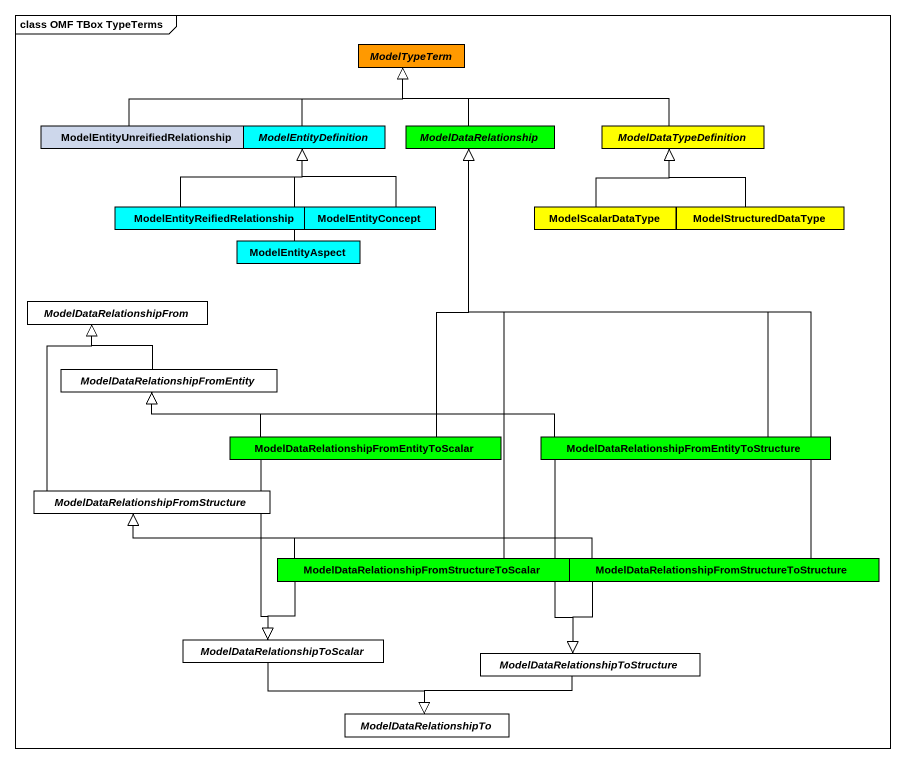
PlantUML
@startuml
mainframe class OMF TBox TypeTerms
hide circle
hide empty members
abstract class ModelTypeTerm #FF9900
class "ModelEntityUnreifiedRelationship" as ModelEntityUnreifiedRelation #CDD7EB
abstract class ModelEntityDefinition #00FFFF
abstract class ModelDataRelationship #00FF00
abstract class ModelDataTypeDefinition #FFFF00
class "ModelEntityReifiedRelationship" as ModelEntityReifiedRelationsh #00FFFF
class ModelEntityConcept #00FFFF
class ModelScalarDataType #FFFF00
class ModelStructuredDataType #FFFF00
class ModelEntityAspect #00FFFF
abstract class ModelDataRelationshipFrom #FFFFFF
abstract class "ModelDataRelationshipFromEntity" as ModelDataRelationshipFromEnt #FFFFFF
class "ModelDataRelationshipFromEntityToScalar" as ModelDataRelationshipFromEnt_2 #00FF00
class "ModelDataRelationshipFromEntityToStructure" as ModelDataRelationshipFromEnt_3 #00FF00
abstract class "ModelDataRelationshipFromStructure" as ModelDataRelationshipFromStr #FFFFFF
class "ModelDataRelationshipFromStructureToScalar" as ModelDataRelationshipFromStr_2 #00FF00
class "ModelDataRelationshipFromStructureToStructure" as ModelDataRelationshipFromStr_3 #00FF00
abstract class "ModelDataRelationshipToScalar" as ModelDataRelationshipToScala #FFFFFF
abstract class "ModelDataRelationshipToStructure" as ModelDataRelationshipToStruc #FFFFFF
abstract class ModelDataRelationshipTo #FFFFFF
ModelEntityUnreifiedRelation -right-|> ModelTypeTerm
ModelEntityDefinition -up-|> ModelTypeTerm
ModelDataRelationship -up-|> ModelTypeTerm
ModelDataTypeDefinition -left-|> ModelTypeTerm
ModelEntityReifiedRelationsh -up-|> ModelEntityDefinition
ModelEntityConcept -up-|> ModelEntityDefinition
ModelScalarDataType -up-|> ModelDataTypeDefinition
ModelStructuredDataType -up-|> ModelDataTypeDefinition
ModelEntityAspect -up-|> ModelEntityDefinition
ModelDataRelationshipFromEnt -up-|> ModelDataRelationshipFrom
ModelDataRelationshipFromEnt_2 -up-|> ModelDataRelationship
ModelDataRelationshipFromEnt_2 -left-|> ModelDataRelationshipFromEnt
ModelDataRelationshipFromEnt_2 --|> ModelDataRelationshipToScala
ModelDataRelationshipFromEnt_3 -up-|> ModelDataRelationship
ModelDataRelationshipFromEnt_3 -left-|> ModelDataRelationshipFromEnt
ModelDataRelationshipFromEnt_3 --|> ModelDataRelationshipToStruc
ModelDataRelationshipFromStr -up-|> ModelDataRelationshipFrom
ModelDataRelationshipFromStr_2 -up-|> ModelDataRelationship
ModelDataRelationshipFromStr_2 -left-|> ModelDataRelationshipFromStr
ModelDataRelationshipFromStr_2 -left-|> ModelDataRelationshipToScala
ModelDataRelationshipFromStr_3 -up-|> ModelDataRelationship
ModelDataRelationshipFromStr_3 -left-|> ModelDataRelationshipFromStr
ModelDataRelationshipFromStr_3 --|> ModelDataRelationshipToStruc
ModelDataRelationshipToScala -right-|> ModelDataRelationshipTo
ModelDataRelationshipToStruc -left-|> ModelDataRelationshipTo
@enduml
